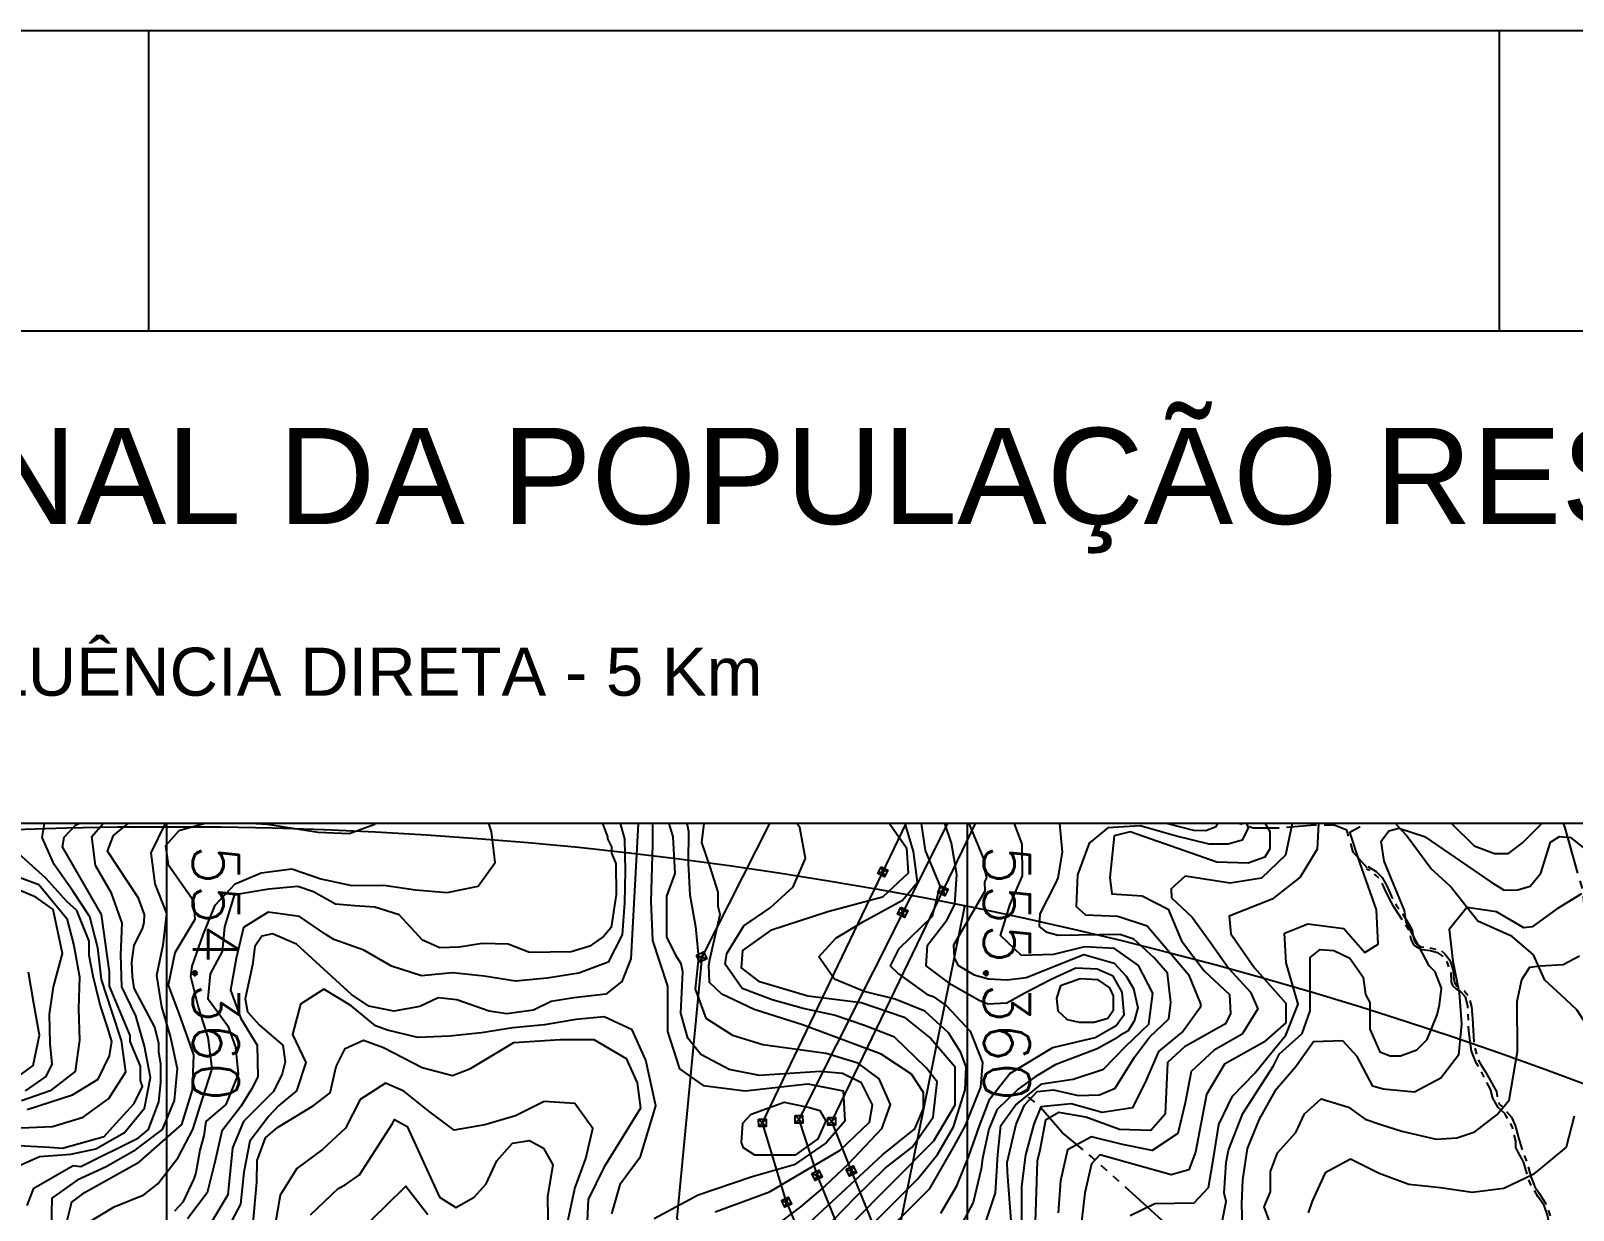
# Model space of a CAD drawing. Header units: millimetres. Extents: x 548366 to 1117317, y 7446967 to 14899125.
# Drawn here: x 554191 to 556116, y 7459932 to 7461405 of the extents above; entities that cross this region are included whole.
import ezdxf
from ezdxf.enums import TextEntityAlignment as Align

# ---------------------------------------------------------------- set-up
doc = ezdxf.new("R2010")
doc.units = ezdxf.units.MM
doc.header["$MEASUREMENT"] = 0
for name, pattern in [('CAMINHO', [3.75, 3, -0.75]), ('ESTR-TERRA', [1, 0.7, -0.1, 0.1, -0.1]), ('RIO_PERIODICO', [5.8, 3, -0.4, 0.4, -0.4, 0.4, -0.4, 0.4, -0.4])]:
    doc.linetypes.add(name, pattern=pattern)
for name, color, linetype in [('AID5_25K', 2, 'Continuous'), ('CAMINHO', 1, 'CAMINHO'), ('CARIMBO', 7, 'Continuous'), ('CURVA_INTERMEDIÁRIA', 32, 'Continuous'), ('CURVA_MESTRA', 36, 'Continuous'), ('ENERGIA', 7, 'Continuous'), ('MALHA_TM', 8, 'Continuous'), ('RADIAIS', 222, 'Continuous'), ('RIO_PERIÓDICO', 4, 'RIO_PERIODICO'), ('RIO_PERMANENTE', 4, 'Continuous'), ('RUA_PAV_S_MEIO_FIO', 2, 'ESTR-TERRA'), ('TXT_COORD_MALHA', 7, 'Continuous')]:
    doc.layers.add(name, color=color, linetype=linetype)
doc.styles.add('ARIAL', font='ARIAL.TTF')
doc.styles.add('TXT_MALHA_10K', font='romans.shx', dxfattribs={"height": 23})

# ---------------------------------------------------------------- blocks, each defined once
blk = doc.blocks.new('C10')
at = {"layer": 'ENERGIA', "color": 0, "linetype": 'Continuous'}
for p, q in [((-1.51, 1.5), (1.51, -1.5)), ((1.49, 1.5), (-1.49, -1.5))]:
    blk.add_line(p, q, dxfattribs=at)
blk.add_polyline3d([(-1.51, 1.5, 0), (1.49, 1.5, 0), (1.51, -1.5, 0), (-1.49, -1.5, 0), (-1.51, 1.5, 0)], dxfattribs=at)

msp = doc.modelspace()

# ---------------------------------------------------------------- linework, layer by layer
at = {"layer": 'AID5_25K'}
msp.add_lwpolyline([(549360, 7450410), (559365, 7450410), (559365, 7460415), (549360, 7460415), (549360, 7450410)], dxfattribs=at)
at = {"layer": 'CAMINHO', "ltscale": 12.5, "flags": 128}
msp.add_lwpolyline([(555859.4, 7460359.7), (555841.9, 7460379), (555834, 7460406.6), (555818.2, 7460412.6), (555793.5, 7460412.6), (555748, 7460409.1), (555716.9, 7460409.1), (555699.2, 7460415)], dxfattribs=at)
at = {"layer": 'CARIMBO', "color": 20}
msp.add_lwpolyline([(560359.3, 7461404.7), (548365.7, 7461404.7)], dxfattribs=at)
at = {"layer": 'CARIMBO', "color": 20, "ltscale": 0.5}
for points in [[(554337.5, 7461404.7), (554337.5, 7461029.7)], [(556024, 7461404.7), (556024, 7461029.7)]]:
    msp.add_lwpolyline(points, dxfattribs=at)
at = {"layer": 'CARIMBO', "color": 6}
msp.add_lwpolyline([(548990.7, 7461029.7), (548990.7, 7447341.9), (559734.3, 7447341.9), (559734.3, 7461029.7)], close=True, dxfattribs=at)
at = {"layer": 'CURVA_INTERMEDIÁRIA'}
for points, elevation in [([(554165.3, 7459982.9), (554201.5, 7459999), (554240.9, 7460002.1), (554271.8, 7460008.8), (554307.7, 7460029.1), (554332.8, 7460059.3), (554340.2, 7460097.8), (554332.8, 7460136.6), (554321.7, 7460174.6), (554304.5, 7460210.7), (554303.1, 7460250.7), (554304.6, 7460290.4), (554291.5, 7460327.8), (554271.7, 7460362.5), (554266.9, 7460398.7), (554280.7, 7460414.4)], 330), ([(554167.8, 7460013.1), (554213.9, 7460010.5), (554230.3, 7460009.5), (554282.2, 7460024.2), (554296.8, 7460040.2), (554319.6, 7460065.3), (554330.1, 7460086.3), (554327.5, 7460094), (554327.5, 7460111.9), (554314.7, 7460142.6), (554314.7, 7460150.2), (554289.1, 7460211.6), (554289.1, 7460229.5), (554278.9, 7460301.2), (554230.3, 7460385.6), (554232.2, 7460397.6), (554246.7, 7460412.9), (554250.6, 7460415)], 340), ([(554186.2, 7459937.9), (554194.7, 7459959.5), (554243.6, 7459987.6), (554253.3, 7459986.5), (554325, 7460022.3), (554337.7, 7460032.6), (554350.7, 7460067.1), (554352.9, 7460091.3), (554353.1, 7460114.4), (554350.5, 7460129.8), (554350.5, 7460140), (554345.4, 7460160.5), (554319.8, 7460209.1), (554317.7, 7460223.9), (554316.9, 7460241.6), (554319.8, 7460262.8), (554330.1, 7460283.3), (554332.4, 7460291.2), (554332.6, 7460301.2), (554325, 7460321.6), (554286.6, 7460380.5), (554293.9, 7460399.9), (554312.4, 7460415)], 320), ([(554358.3, 7460415), (554340.6, 7460378.1), (554345.6, 7460339.5), (554360.2, 7460302.5), (554355.6, 7460263), (554347.5, 7460225.2), (554354, 7460185.9), (554365.2, 7460147.6), (554373.3, 7460108.8), (554369.6, 7460069.1), (554354.7, 7460032.7), (554322.8, 7460008.5), (554319.6, 7460006.2), (554284.9, 7459986.3), (554248.8, 7459969.5), (554216.8, 7459947), (554216, 7459908.7)], 310), ([(554261.1, 7459915.7), (554294.7, 7459936.2), (554331.8, 7459951), (554349.4, 7459964.7), (554374.8, 7459997.8), (554393.2, 7460032.9), (554405.1, 7460070.9), (554417.1, 7460108.3), (554412, 7460147.7), (554400.1, 7460185.7), (554390.5, 7460223.9), (554392.3, 7460236.8), (554405.9, 7460275.9), (554420.9, 7460312.9), (554445.7, 7460339.4), (554478.2, 7460353.4), (554516.7, 7460358.4), (554552.9, 7460345.6), (554591.7, 7460337.6), (554631.7, 7460337.9), (554671.1, 7460331.9), (554710.6, 7460328.5), (554749.1, 7460336.5), (554770.7, 7460366.1), (554766.1, 7460405), (554762.8, 7460415)], 290), ([(554904.6, 7460415), (554910.8, 7460398.4), (554910.8, 7460395.8), (554915.9, 7460385.6), (554915.9, 7460377.9), (554921, 7460365.1), (554921.8, 7460326), (554915.4, 7460285), (554905.7, 7460273.7), (554888.8, 7460261.7), (554865.5, 7460254.4), (554813.2, 7460253.6), (554786.6, 7460264.1), (554754.4, 7460264.9), (554725.5, 7460260.5), (554701.3, 7460259.7), (554679.6, 7460269.3), (554650.6, 7460300.6), (554620.1, 7460310.3), (554595.1, 7460311.9), (554571, 7460314.3), (554543.6, 7460329.6), (554524.3, 7460336), (554488.1, 7460332.8), (554450.3, 7460326.8), (554445.2, 7460326.8), (554432.4, 7460285.8), (554429.8, 7460255.1), (554414.5, 7460227), (554411.9, 7460196.3), (554436.7, 7460162.1), (554446.4, 7460135.6), (554449.6, 7460101.8), (554434.3, 7460064.1), (554409.4, 7460042.8), (554406.8, 7460024.9), (554401.7, 7460007), (554396.6, 7459978.8), (554394.1, 7459971), (554380.4, 7459942.1), (554370, 7459930.8)], 280), ([(554926.8, 7460415), (554932.2, 7460395.8), (554932.7, 7460355.8), (554932, 7460315.9), (554929.2, 7460276), (554911.7, 7460241.5), (554874.9, 7460228), (554835.5, 7460221.7), (554796.1, 7460218.1), (554756.7, 7460224.4), (554717.3, 7460228.5), (554678.4, 7460224.7), (554641.2, 7460236.9), (554606.7, 7460256.6), (554569.2, 7460270.1), (554559.2, 7460276.3), (554526.3, 7460298.8), (554487, 7460304.3), (554456.2, 7460285), (554447, 7460246.1), (554440.2, 7460206.8), (554452.9, 7460171.3), (554473.5, 7460138.1), (554474.4, 7460098.4), (554466.3, 7460083.3), (554452.9, 7460061.4), (554429.4, 7460030.7), (554420.3, 7459991.9), (554410.9, 7459953.6), (554386.5, 7459921.1)], 270), ([(554949, 7460415), (554939.8, 7460246), (554928.8, 7460217.5), (554908.5, 7460201.9), (554868.9, 7460197.3), (554840.3, 7460192.7), (554818.2, 7460181.7), (554785.1, 7460177.1), (554763, 7460180.7), (554722.5, 7460194.5), (554699.5, 7460197.3), (554676.5, 7460186.2), (554644.2, 7460180.7), (554612.7, 7460186.9), (554591, 7460201.4), (554522.5, 7460264.2), (554492.6, 7460277), (554479.2, 7460274.3), (554470.5, 7460261.4), (554467.7, 7460238.2), (554458.5, 7460195.9), (554461.3, 7460179.8), (554476.5, 7460162.8), (554505.5, 7460138), (554508.2, 7460117.3), (554504.5, 7460102.1), (554493.9, 7460080.3), (554456.2, 7460042.6), (554442.4, 7460009.9), (554436.9, 7459951.1), (554416.6, 7459918)], 260), ([(555045.1, 7459929.9), (555113.2, 7459955.1), (555201.4, 7460006.8), (555238, 7460042), (555241.8, 7460063.5), (555227.9, 7460091.2), (555204, 7460102.5), (555176.2, 7460105), (555100.5, 7460100), (555062.7, 7460107.5), (555027.4, 7460126.4), (555011, 7460146.6), (555002.2, 7460178.1), (555004.7, 7460229.7), (555002.9, 7460239.8), (554997.8, 7460247.5), (554985, 7460273), (554985, 7460324.2), (554995.2, 7460352.3), (554992.7, 7460398.4), (554987.9, 7460415)], 240), ([(555009.7, 7460415), (555012.1, 7460405.3), (555011.7, 7460365.3), (555013.7, 7460325.6), (555020.7, 7460286.2), (555024.6, 7460247.7), (555020.1, 7460208), (555033.4, 7460171.8), (555066.9, 7460150.7), (555104.8, 7460138.7), (555144.4, 7460133.4), (555183.8, 7460127.9), (555222, 7460116.5), (555249.6, 7460096.2), (555263.7, 7460064), (555252.7, 7460033.4), (555211.3, 7459989.4), (555182.2, 7459961.9), (555151.6, 7459936.3), (555119.8, 7459912.1)], 230), ([(555151.7, 7459906.4), (555254, 7460000.9), (555294.4, 7460033.7), (555305.3, 7460058.9), (555305.3, 7460079.1), (555290.2, 7460101.8), (555252.3, 7460127), (555155.4, 7460163.2), (555093.9, 7460182.6), (555053.5, 7460201.9), (555038.3, 7460216.2), (555037.5, 7460238.1), (555038.7, 7460244.9), (555051.5, 7460301.2), (555049, 7460311.4), (555049, 7460329.3), (555038.9, 7460360.9), (555028.7, 7460391.2), (555031.4, 7460415)], 220), ([(555192.7, 7459919.5), (555220.4, 7459948.4), (555257.4, 7459984.5), (555291.1, 7460010.8), (555317.4, 7460048.3), (555322.4, 7460092.1), (555308.7, 7460109.6), (555269, 7460148.2), (555231.7, 7460162.6), (555194, 7460175.6), (555154.9, 7460184), (555116.3, 7460194.6), (555079, 7460209), (555057.8, 7460239.4), (555059.9, 7460252.7), (555081.1, 7460287.1), (555113.9, 7460309.6), (555142.6, 7460335.8), (555157.9, 7460371.1), (555150.8, 7460409.9), (555147.2, 7460415)], 210), ([(555241.3, 7459914.1), (555269.5, 7459942.4), (555297.7, 7459970.7), (555322.8, 7460001.6), (555342.9, 7460036.2), (555357.4, 7460082.1), (555358.7, 7460110.9), (555351.8, 7460129), (555336.4, 7460153.5), (555306.8, 7460180.3), (555269.9, 7460195.6), (555231.1, 7460204.9), (555194.3, 7460220.3), (555174.7, 7460248.2), (555195.9, 7460271.6), (555230.3, 7460292.5), (555279.3, 7460319.2), (555298, 7460341.7), (555292.9, 7460379.9), (555282.6, 7460415)], 190), ([(555302.3, 7460415), (555307.5, 7460381.1), (555325.9, 7460337), (555316.1, 7460298.9), (555274.1, 7460257.9), (555263.9, 7460237.2), (555274.1, 7460227), (555309.9, 7460201.4), (555317.6, 7460198.8), (555334, 7460187), (555363.6, 7460155.4), (555378.9, 7460116.2), (555376.7, 7460085.6), (555357.2, 7460037.9), (555343.2, 7460012.1), (555312.5, 7459958.4), (555230.6, 7459876.5)], 180), ([(555327, 7459928.1), (555347.1, 7459962.5), (555362.1, 7459999.5), (555375.1, 7460037.2), (555388.3, 7460071.2), (555413.1, 7460102.7), (555466.9, 7460135.3), (555519.5, 7460147.8), (555545.8, 7460162.8), (555555.8, 7460176.5), (555553.3, 7460204.1), (555542, 7460224.1), (555522, 7460232.8), (555495.7, 7460234.1), (555465.7, 7460220.3), (555431.9, 7460202.8), (555409.4, 7460190.3), (555385.6, 7460189.1), (555375, 7460194), (555340.3, 7460213.5), (555308.5, 7460237.1), (555310.5, 7460262.9), (555334.3, 7460294.2), (555344.6, 7460313.9), (555346.8, 7460351.3), (555340.5, 7460390.1), (555332, 7460415)], 170), ([(555361.8, 7460415), (555381.5, 7460367.7), (555381.5, 7460357.5), (555384.1, 7460347.2), (555381.5, 7460342.1), (555382, 7460330.2), (555342.9, 7460263), (555343.8, 7460247.7), (555348.1, 7460238), (555368.5, 7460225.7), (555386.4, 7460221), (555410, 7460219.6), (555433.7, 7460222.4), (555505.5, 7460251.2), (555543.3, 7460240.4), (555558.4, 7460224.3), (555567.4, 7460208.7), (555573.1, 7460184.7), (555568.3, 7460168.1), (555560.6, 7460155.4), (555550.4, 7460150.2), (555544.7, 7460146), (555538.9, 7460142.8), (555522.1, 7460133.6), (555469.6, 7460113.4), (555444.9, 7460098.5), (555423.5, 7460083.2), (555396.7, 7460057.3), (555387.1, 7460033.2), (555379, 7459996.7), (555377.2, 7459983.5), (555367.2, 7459941.5), (555346.6, 7459902.5)], 160), ([(555415.4, 7459913.3), (555410.2, 7459979.4), (555409.7, 7459991.6), (555421.1, 7460039.4), (555431.4, 7460063.1), (555447.4, 7460080.1), (555467.6, 7460082.2), (555498.6, 7460075), (555524.9, 7460076), (555544.6, 7460084.3), (555568.9, 7460123), (555587.7, 7460147.9), (555611.8, 7460171), (555614.3, 7460191.2), (555610.2, 7460228.1), (555593.2, 7460247.2), (555567.8, 7460270.4), (555550.3, 7460276.1), (555473.3, 7460275), (555459.8, 7460278.9), (555450, 7460286.1), (555451, 7460302.1), (555470.7, 7460340.3), (555473.6, 7460347.2), (555478.9, 7460379.1), (555475.4, 7460415)], 140), ([(555708.6, 7460415), (555710.9, 7460409.3), (555703.4, 7460394.2), (555685.9, 7460389.2), (555662.1, 7460389.2), (555619.6, 7460399.3), (555575.8, 7460411.8), (555535.7, 7460409.3), (555512, 7460390.5), (555497.6, 7460350.8), (555496.1, 7460311.2), (555507.8, 7460301), (555547.8, 7460299.2), (555584.6, 7460287.2), (555610.3, 7460256.7), (555636.2, 7460226.3), (555651, 7460189.8), (555651.3, 7460185.6), (555629.5, 7460155.4), (555598.9, 7460130), (555583.4, 7460094.4), (555566.4, 7460059.9), (555528.3, 7460053.9), (555489.9, 7460064.6), (555451.8, 7460060.9), (555443, 7460039.6), (555432.6, 7460001.2), (555427.5, 7459961.6), (555427.5, 7459906.9)], 130), ([(555732.1, 7460415), (555737.6, 7460404.9), (555737.6, 7460383.4), (555731.6, 7460372.7), (555710.7, 7460365.5), (555671.8, 7460366.4), (555631.2, 7460380.7), (555563.3, 7460404.3), (555543.2, 7460399.3), (555537.9, 7460347.3), (555540.3, 7460327), (555578.5, 7460324.6), (555610.8, 7460307.9), (555627.6, 7460268.5), (555655.8, 7460230.9), (555687.4, 7460201.2), (555688.5, 7460177.7), (555682.6, 7460164.6), (555631.2, 7460135.9), (555609.9, 7460116.2), (555607.2, 7460051.8), (555589.3, 7460031.5), (555549.9, 7460032.6), (555508, 7460048.2), (555474.5, 7460054.1), (555457.8, 7460044.6), (555450.6, 7460007), (555447.4, 7459993.2), (555443.8, 7459891.7)], 120), ([(555765.3, 7460415), (555765.5, 7460414.7), (555757.2, 7460375.5), (555727.2, 7460346.7), (555688.4, 7460340.4), (555632.1, 7460349.2), (555614.7, 7460333.1), (555614.9, 7460321.9), (555640.7, 7460298), (555663.6, 7460266.4), (555686.5, 7460233.7), (555713.6, 7460204.4), (555722.7, 7460183.3), (555703.2, 7460151.6), (555668.4, 7460132), (555639.6, 7460105.1), (555631.9, 7460066.2), (555623.1, 7460027.6), (555591, 7460006.5), (555553.7, 7460014.1), (555514.9, 7460023.5), (555485.1, 7460007.5), (555476.6, 7459968.5), (555473.6, 7459928.6)], 110), ([(555563.3, 7459925.4), (555594.3, 7459940.2), (555643.2, 7459941), (555661, 7459960.2), (555668, 7459999.4), (555673.9, 7460038.8), (555691.2, 7460074.5), (555718.9, 7460103.1), (555744.1, 7460134), (555757.9, 7460150.5), (555773, 7460189.4), (555758.1, 7460240.9), (555756.1, 7460277.9), (555785.3, 7460289.6), (555830.1, 7460283.7), (555856.5, 7460253.8), (555873, 7460264.3), (555871, 7460307.1), (555850, 7460366.2), (555837.6, 7460403.9), (555850.7, 7460411.3)], 90), ([(555610.2, 7460415), (555642.3, 7460406.4), (555657.8, 7460406.1), (555670.6, 7460411.2), (555672.9, 7460415)], 140), ([(555678.3, 7459917.4), (555683.4, 7459943), (555680.9, 7459953.2), (555683.4, 7459991.6), (555686, 7460007), (555703.9, 7460052.7), (555742.3, 7460112.1), (555749.9, 7460127.2), (555778.1, 7460152.8), (555788.3, 7460180.9), (555788.3, 7460247.5), (555800.5, 7460257.4), (555817.8, 7460256.1), (555837.6, 7460246.5), (555854.2, 7460222.8), (555857.4, 7460201.4), (555862.5, 7460191.2), (555862.5, 7460157.9), (555875.3, 7460129.8), (555888.1, 7460124.7), (555900.9, 7460124.7), (555921.3, 7460132.3), (555934.1, 7460145.1), (555946.9, 7460175.8), (555949.5, 7460188.6), (555952, 7460209.1), (555944.4, 7460229.5), (555936.7, 7460237.2), (555908, 7460291.5), (555906, 7460306.3), (555880.4, 7460367.7), (555876.6, 7460392.9), (555886.2, 7460405.7), (555899, 7460408.9), (555931, 7460398.7), (556014.2, 7460341.8), (556030.2, 7460331.6), (556047.5, 7460332.2), (556062.8, 7460336.7), (556076.3, 7460352.7), (556088.1, 7460391.7), (556099.6, 7460398.7), (556113.1, 7460397.4), (556145.1, 7460371.9)], 80), ([(555964.7, 7460415), (555992.7, 7460387), (556018.1, 7460377.2), (556035.6, 7460377.2), (556053.1, 7460390.8), (556077.3, 7460415)], 90), ([(554186.2, 7460057.9), (554242.7, 7460076.1), (554274.7, 7460095.5), (554289.1, 7460124.7), (554291.7, 7460142.6), (554286.6, 7460160.5), (554278.9, 7460183.5), (554277, 7460190), (554268.7, 7460224.4), (554263.6, 7460250), (554263.6, 7460267.9), (554248.2, 7460306.3), (554235.8, 7460317.6), (554209.4, 7460346.5), (554171.7, 7460380.9)], 360), ([(554184.2, 7460081.2), (554209.8, 7460099.1), (554217.5, 7460114.4), (554214.9, 7460140), (554214, 7460176.8), (554219.2, 7460210.7), (554230.3, 7460252.6), (554218.8, 7460307.6), (554197, 7460322.9), (554154.7, 7460340.8)], 380), ([(554171.8, 7460349.5), (554200.8, 7460338.5), (554235.7, 7460296.4), (554244.5, 7460262.5), (554251.6, 7460223.2), (554250.4, 7460183.4), (554251.4, 7460144.4), (554246.1, 7460105.3), (554214.8, 7460081.1), (554179.1, 7460068.4)], 370), ([(556127, 7460327.2), (556095.9, 7460307.7), (556065.2, 7460285.7), (556055.1, 7460284.4), (556020.9, 7460304.4), (555983.6, 7460310), (555961.6, 7460282.4), (555966.4, 7460242.8), (555974, 7460203.6), (555977.2, 7460164.5), (555973.3, 7460125.5), (555951.3, 7460096.7), (555918.3, 7460079.5), (555879.2, 7460083.1), (555866.2, 7460087), (555846.7, 7460124), (555829.1, 7460143.6), (555792.2, 7460142.3), (555769.9, 7460110.4), (555744, 7460080.6), (555724.5, 7460045.7), (555709.3, 7460008.9), (555703.7, 7459969.7), (555702.5, 7459940.3), (555703.5, 7459892.3)], 70), ([(555744.4, 7459899.1), (555730.9, 7459936.3), (555738.8, 7459955.1), (555738.8, 7459980.4), (555747.2, 7460003.6), (555770.4, 7460028.9), (555780.9, 7460052.1), (555802, 7460071), (555835.8, 7460060.5), (555856.8, 7460045.8), (555876.2, 7460039.1), (555902.4, 7460030.7), (555945.6, 7460020.5), (555971.1, 7460022.2), (555993.9, 7460029.8), (556021.1, 7460051), (556036.7, 7460069.2), (556046.9, 7460130.1), (556046.5, 7460193.1), (556052.4, 7460220.2), (556062.6, 7460235.4), (556075.3, 7460237.1), (556104.1, 7460238.8), (556124.4, 7460249.8)], 60), ([(554162, 7460089.5), (554193.6, 7460112.5), (554201.7, 7460150.7), (554194.5, 7460190), (554187.9, 7460229.4)], 390), ([(554467.9, 7459911.7), (554472.9, 7459967.1), (554473.3, 7459994.2), (554483.6, 7460022.3), (554498.9, 7460035.1), (554543.1, 7460062.2), (554564.5, 7460078.6), (554572.1, 7460111.3), (554583.4, 7460134), (554606.1, 7460144.1), (554631.3, 7460135.2), (554679.3, 7460110.1), (554717.1, 7460100), (554739.8, 7460108.8), (554794, 7460141.5), (554852, 7460145.3), (554893.6, 7460145.3), (554934.1, 7460121.4), (554948, 7460091.2), (554951.9, 7460059.4), (554906.3, 7459985.4), (554886.5, 7459945.5), (554883.6, 7459883.3)], 240), ([(554861.5, 7459920.1), (554869.8, 7459959.2), (554883.6, 7459996.6), (554892.3, 7460033.9), (554870.2, 7460065.1), (554831.6, 7460067.7), (554796, 7460049.8), (554757.8, 7460038.5), (554719.2, 7460032.1), (554687.8, 7460055.5), (554656.5, 7460080.5), (554633.6, 7460090.7), (554602, 7460070), (554583.8, 7460034.6), (554555.1, 7460007.9), (554523, 7459984), (554502.2, 7459950.8), (554495.3, 7459911.8)], 230), ([(554540, 7459926.3), (554574.5, 7459959.1), (554583.3, 7459963.5), (554601.3, 7459976.3), (554642.2, 7460040.2), (554644.7, 7460045.3), (554660.7, 7460036.5), (554701, 7459948.1), (554721.5, 7459935.3), (554744.1, 7459948.2), (554759.3, 7459965), (554772.8, 7459993.6), (554792.1, 7460015.5), (554813.2, 7460018.9), (554830.9, 7460009.6), (554842.7, 7459988.6), (554835.9, 7459949), (554836.6, 7459897)], 220), ([(554604.8, 7459909.3), (554633.4, 7459937.2), (554659, 7459961.8), (554686.3, 7459926.4)], 210)]:
    msp.add_lwpolyline(points, dxfattribs=dict(at, elevation=elevation))
for points, elevation in [([(555500.8, 7460221), (555476.2, 7460212), (555471.5, 7460196.9), (555472.9, 7460180.9), (555484.7, 7460170), (555499.8, 7460166.7), (555518.3, 7460166.7), (555535.3, 7460171.9), (555542.4, 7460182.3), (555542.4, 7460199.8), (555538.1, 7460209.7), (555523.5, 7460219.6)], 180), ([(555145.2, 7460000.6), (555094.8, 7460000.6), (555080.8, 7460009.9), (555078, 7460016.4), (555079.8, 7460040.7), (555090.1, 7460051.9), (555131.2, 7460066.8), (555162.9, 7460060.3), (555176, 7460056.6), (555183.5, 7460043.5), (555173.2, 7460021.1)], 260)]:
    msp.add_lwpolyline(points, close=True, dxfattribs=dict(at, elevation=elevation))
at = {"layer": 'CURVA_MESTRA'}
for points, elevation in [([(554178.1, 7460034.8), (554217.7, 7460036.5), (554256, 7460048.1), (554288, 7460071.6), (554309.3, 7460104.8), (554304, 7460144), (554291.3, 7460181.8), (554279, 7460219.9), (554274.3, 7460259.4), (554264.3, 7460298.1), (554242.9, 7460331.1), (554219.7, 7460363.7), (554204.9, 7460397.3), (554207.7, 7460415)], 350), ([(554408.6, 7460415), (554375.5, 7460405.5), (554358.7, 7460387.1), (554362.1, 7460363.7), (554393.9, 7460318.5), (554395.6, 7460295), (554370.4, 7460253.2), (554362.1, 7460213), (554375.5, 7460177.8), (554393.9, 7460125.9), (554392.2, 7460082.4), (554378.8, 7460038.8), (554323.5, 7459990.3), (554254.9, 7459952.1), (554241.5, 7459942.1), (554234.8, 7459915.3)], 300), ([(554472.3, 7460415), (554486.1, 7460413.9), (554549.7, 7460403.9), (554588.3, 7460402.2), (554620.1, 7460413.9), (554621, 7460415)], 300), ([(554966.9, 7460416.3), (554966.9, 7460388.9), (554964.8, 7460317.3), (554966.9, 7460268.8), (554985.9, 7460211.9), (554985.9, 7460155), (555000.6, 7460108.6), (555030.1, 7460087.6), (555082.8, 7460081.2), (555160.8, 7460089.7), (555205.1, 7460081.2), (555207.2, 7460043.3), (555184, 7460015.9), (555143.9, 7459988.5), (555091.3, 7459973.7), (555023.8, 7459950.6), (554969, 7459921)], 250), ([(555263, 7460415), (555284.3, 7460384.6), (555286, 7460352.9), (555254.3, 7460322.9), (555185.9, 7460304.6), (555114.2, 7460281.3), (555079.2, 7460256.3), (555077.5, 7460234.6), (555099.2, 7460217.9), (555160.9, 7460199.6), (555227.6, 7460191.3), (555281, 7460172.9), (555314.4, 7460146.3), (555344.4, 7460111.3), (555344.4, 7460063), (555317.7, 7460018), (555109.2, 7459808)], 200), ([(555382.6, 7459916), (555395.4, 7459953.5), (555398.1, 7460001.4), (555401.9, 7460037.7), (555420.4, 7460063.3), (555452.9, 7460089.6), (555492.4, 7460095.5), (555530.2, 7460108), (555557.9, 7460136.6), (555586.7, 7460164.1), (555591.8, 7460202.9), (555573.8, 7460237.6), (555543.8, 7460258.8), (555506.3, 7460260.8), (555467.5, 7460251.2), (555427.9, 7460250.2), (555401.5, 7460275.2), (555413, 7460313), (555429, 7460349.6), (555428.4, 7460389.2), (555418.5, 7460415.8)], 150), ([(555798.6, 7460415), (555796.7, 7460382.6), (555775.6, 7460347.7), (555740.7, 7460320.2), (555686.8, 7460299.1), (555688.9, 7460276.9), (555718.5, 7460234.7), (555757.6, 7460190.3), (555757.6, 7460166), (555730.1, 7460141.7), (555681.1, 7460114.3), (555658.9, 7460076.3), (555645.1, 7460004.5), (555636.7, 7459982.3), (555614.5, 7459976), (555525.7, 7460001.3), (555515.1, 7459989.7), (555506.6, 7459953.8), (555498.2, 7459877.7)], 100), ([(554916.3, 7459927.4), (554926.9, 7459965.3), (554952.1, 7459999), (554971.1, 7460062.3), (554958.5, 7460119.2), (554941.6, 7460157.1), (554906.6, 7460173.3), (554871.3, 7460170.2), (554832.2, 7460163.6), (554792.4, 7460159.5), (554753.5, 7460153.4), (554713.7, 7460149.3), (554674.1, 7460147.5), (554635.9, 7460156.7), (554621.1, 7460162.1), (554590.4, 7460187.7), (554556.4, 7460207.8), (554527.6, 7460189.4), (554517.3, 7460151.2), (554534.2, 7460116.3), (554522.5, 7460081), (554500.1, 7460062.3), (554487.9, 7460049.3), (554464.3, 7460018.1), (554456.7, 7459979.3), (554452.6, 7459939.6), (554433.8, 7459904.1)], 250), ([(556117.9, 7460049.3), (556107.7, 7460010.8), (556073.7, 7459982.4), (556065.7, 7459976), (556029.9, 7459958.9), (555990.3, 7459954), (555951, 7459960.1), (555911.4, 7459964.1), (555874.1, 7459977.7), (555838.4, 7459995.5), (555806.7, 7459978.6), (555790.5, 7459943.3), (555785.8, 7459928.5)], 50)]:
    msp.add_lwpolyline(points, dxfattribs=dict(at, elevation=elevation))
at = {"layer": 'ENERGIA', "color": 8, "ltscale": 2.5}
msp.add_lwpolyline([(555112.9, 7460415), (555028.4, 7460248.1), (554997.5, 7459922.1), (555252.1, 7459261.5)], dxfattribs=at)
at = {"layer": 'ENERGIA', "color": 8, "ltscale": 4}
for points in [[(555134.3, 7459941.9), (555104.3, 7460041.1), (555283.6, 7460415)], [(555335.1, 7460415), (555149.7, 7460045.3), (555172.4, 7459975.5)], [(555215.3, 7459981), (555190.8, 7460042.9), (555370.4, 7460415)]]:
    msp.add_lwpolyline(points, dxfattribs=at)
at = {"layer": 'ENERGIA', "color": 8, "ltscale": 0.5}
for points in [[(555172.4, 7459975.5), (555442.7, 7459306.4), (555682.9, 7458713), (556037, 7457732.7), (556122.7, 7457490), (556175.7, 7457306), (556318.7, 7456649.7)], [(556359.7, 7456662.4), (556210.3, 7457338.5), (556165.9, 7457504.9), (556082.9, 7457738.3), (555722.9, 7458728.9), (555482.8, 7459322.3), (555215.3, 7459981)], [(555134.3, 7459941.9), (555412.3, 7459270.2), (555636, 7458712.9), (555985.4, 7457752.1), (556083.6, 7457489.6), (556127.6, 7457304.5), (556277, 7456639.1)]]:
    msp.add_lwpolyline(points, dxfattribs=at)
at = {"layer": 'MALHA_TM'}
for points in [[(554360, 7460415), (554360, 7450410)], [(555360, 7460415), (555360, 7450410)]]:
    msp.add_lwpolyline(points, dxfattribs=at)
at = {"layer": 'RADIAIS', "linetype": 'Continuous', "ltscale": 2.5}
msp.add_lwpolyline([(555356.6, 7460311.3), (553370.9, 7450514.2)], dxfattribs=at)
msp.add_circle((554363.7, 7455412.7), 4998.2, dxfattribs=at)
msp.add_point((555356.5, 7460311.3), dxfattribs=at)
at = {"layer": 'RIO_PERIÓDICO', "ltscale": 25, "flags": 128}
for points in [[(556188.9, 7460074.9), (556163.3, 7460183.6), (556143.9, 7460222.5), (556139.4, 7460243.4), (556145.4, 7460270.3), (556130.4, 7460313.7), (556128.9, 7460331.7), (556121.4, 7460355.6), (556106.4, 7460409.5), (556104.5, 7460415)], [(555767.6, 7459666.6), (555717.9, 7459746.6), (555683.9, 7459809.2), (555624.8, 7459899.8), (555515.2, 7459998.8), (555478.4, 7460029.2), (555447, 7460065), (555429.4, 7460078.1)]]:
    msp.add_lwpolyline(points, dxfattribs=at)
at = {"layer": 'RIO_PERMANENTE', "ltscale": 4}
msp.add_lwpolyline([(556213.9, 7460028.2), (556209.1, 7460035), (556198.4, 7460061.1), (556187.7, 7460076.6), (556171.1, 7460096.8), (556165.2, 7460108.6), (556165.2, 7460125.3), (556159.7, 7460135.4), (556154.5, 7460150.2), (556142.6, 7460157.4), (556131.9, 7460165.7), (556121.2, 7460182.3), (556101.3, 7460200.9), (556081.3, 7460219.4), (556067.1, 7460250.7), (556040.3, 7460273.8), (555997.6, 7460292.8), (555963.1, 7460336.7), (555938.8, 7460358.7), (555907.9, 7460400.3), (555894.7, 7460415)], dxfattribs=at)
at = {"layer": 'RUA_PAV_S_MEIO_FIO', "ltscale": 75, "flags": 128}
for points in [[(556080.8, 7459767.8), (556086.5, 7459768.7), (556087.3, 7459769.9), (556087.7, 7459772.7), (556084.9, 7459778), (556078.8, 7459793.5), (556076.3, 7459806.9), (556080.8, 7459828.5), (556088.1, 7459858.6), (556091.8, 7459884.2), (556089.4, 7459900.5), (556084.5, 7459925.7), (556080.3, 7459937.8), (556072.6, 7459949.2), (556064.4, 7459962.2), (556060, 7459972.8), (556054.7, 7459992.3), (556047.7, 7460004.6), (556044.9, 7460010.3), (556044.9, 7460018), (556040.4, 7460036.3), (556031, 7460052.6), (556022.9, 7460060.3), (556016, 7460071.7), (556013.1, 7460083.1), (556005.8, 7460097.7), (555995.6, 7460115.9), (555989.5, 7460130.5), (555986.2, 7460155.7), (555985, 7460187.1), (555982.1, 7460198.4), (555976, 7460204.9), (555970.9, 7460208), (555966.5, 7460211.8), (555964.6, 7460216.9), (555964, 7460228.2), (555959.6, 7460240.9), (555953.2, 7460249.4), (555948.5, 7460252.9), (555938.4, 7460256), (555927.7, 7460257), (555922.6, 7460259.5), (555917.9, 7460263), (555914.1, 7460270.2), (555912.2, 7460280), (555902.6, 7460295.5), (555892.8, 7460310.8), (555885.9, 7460323.1), (555881.5, 7460332.9), (555877.5, 7460342), (555870.9, 7460349.7), (555863.7, 7460355.8), (555858.6, 7460358)], [(555860, 7460361.2), (555870.6, 7460354.9), (555878.2, 7460347.3), (555884, 7460337.2), (555889.8, 7460323.8), (555896, 7460312.3), (555903.7, 7460301.8), (555912.2, 7460287.7), (555915.5, 7460281.6), (555916.4, 7460276.6), (555917.7, 7460270.2), (555920.3, 7460264.7), (555926.5, 7460260.8), (555937.7, 7460259.4), (555950.8, 7460256.6), (555956.1, 7460252.2), (555962.5, 7460244.1), (555966.6, 7460231.1), (555967.3, 7460223.2), (555968.2, 7460216.2), (555971.3, 7460211.8), (555981.2, 7460205.1), (555986.2, 7460199), (555989.5, 7460186), (555990.9, 7460171.5), (555992.6, 7460142.1), (555994.1, 7460132.9), (555997.5, 7460120.7), (556001.6, 7460113.2), (556006.9, 7460104.9), (556017, 7460086.9), (556020.7, 7460080.1), (556021.6, 7460073.8), (556022, 7460068.3), (556024.7, 7460064.1), (556028.8, 7460060.6), (556033, 7460056), (556039.5, 7460048.1), (556044.1, 7460037.8), (556048.2, 7460022.5), (556052.9, 7460007.1), (556059.4, 7459990), (556063.6, 7459974.2), (556068.7, 7459961.1), (556073.9, 7459953.2), (556081.2, 7459942), (556084, 7459936.5), (556086.2, 7459930.1), (556089.1, 7459920.3), (556093.5, 7459896.1), (556095, 7459881.4), (556093.5, 7459864.8), (556089.3, 7459845.5), (556083.4, 7459825.1), (556080.3, 7459810.7), (556080.3, 7459805.8), (556083.1, 7459797.1), (556089.7, 7459779.7), (556094.6, 7459771.7), (556099, 7459768.4), (556100.8, 7459768.3), (556101.5, 7459768.3)]]:
    msp.add_lwpolyline(points, dxfattribs=at)

# ---------------------------------------------------------------- block references
at = {"layer": 'ENERGIA', "ltscale": 0.3}
for p, xscale, yscale, zscale, rotation in [((555254.5, 7460354.5), 3.168000000000001, 3.168, 0.792, 334.0549002124974), ((555329.7, 7460330.7), 3.168000000000001, 3.168, 0.792, 334.0549002124974), ((555279.4, 7460304), 3.168000000000001, 3.168, 0.792, 334.0549002124974), ((555028.4, 7460248.1), 3.167999999421488, 3.168000001460314, 3.168, 25.80207264229327), ((555104.3, 7460041.1), 3.168, 3.168, 0.792, 359.9999842361471), ((555149.7, 7460045.3), 3.168, 3.168, 0.792, 359.9999842361471), ((555190.8, 7460042.9), 3.168, 3.168, 0.792, 359.9999842361471), ((555215.3, 7459981), 3.167999999421488, 3.168000001460314, 3.168, 25.80207264229327), ((555172.4, 7459975.5), 3.167999999421488, 3.168000001460314, 3.168, 25.80207264229327), ((555134.3, 7459941.9), 3.167999999421488, 3.168000001460314, 3.168, 25.80207264229327)]:
    msp.add_blockref('C10', p, dxfattribs=dict(at, xscale=xscale, yscale=yscale, zscale=zscale, rotation=rotation))

# ---------------------------------------------------------------- texts
at = {"layer": 'CARIMBO', "color": 8, "style": 'ARIAL'}
for s, height, p in [('MAPA DA PROJEÇÃO DECENAL DA POPULAÇÃO RESIDENTE', 120, (554360, 7460788.9)), ('ÁREA DE INFLUÊNCIA DIRETA - 5 Km', 60, (554359.3, 7460574.4))]:
    msp.add_text(s, height=height, dxfattribs=at).set_placement(p, align=Align.CENTER)
at = {"layer": 'TXT_COORD_MALHA', "style": 'TXT_MALHA_10K'}
for s, p in [('554.360', (554392.9, 7460388)), ('555.360', (555380.8, 7460388))]:
    msp.add_text(s, height=57.5, rotation=270, dxfattribs=at).set_placement(p)

doc.saveas('drawing.dxf')
